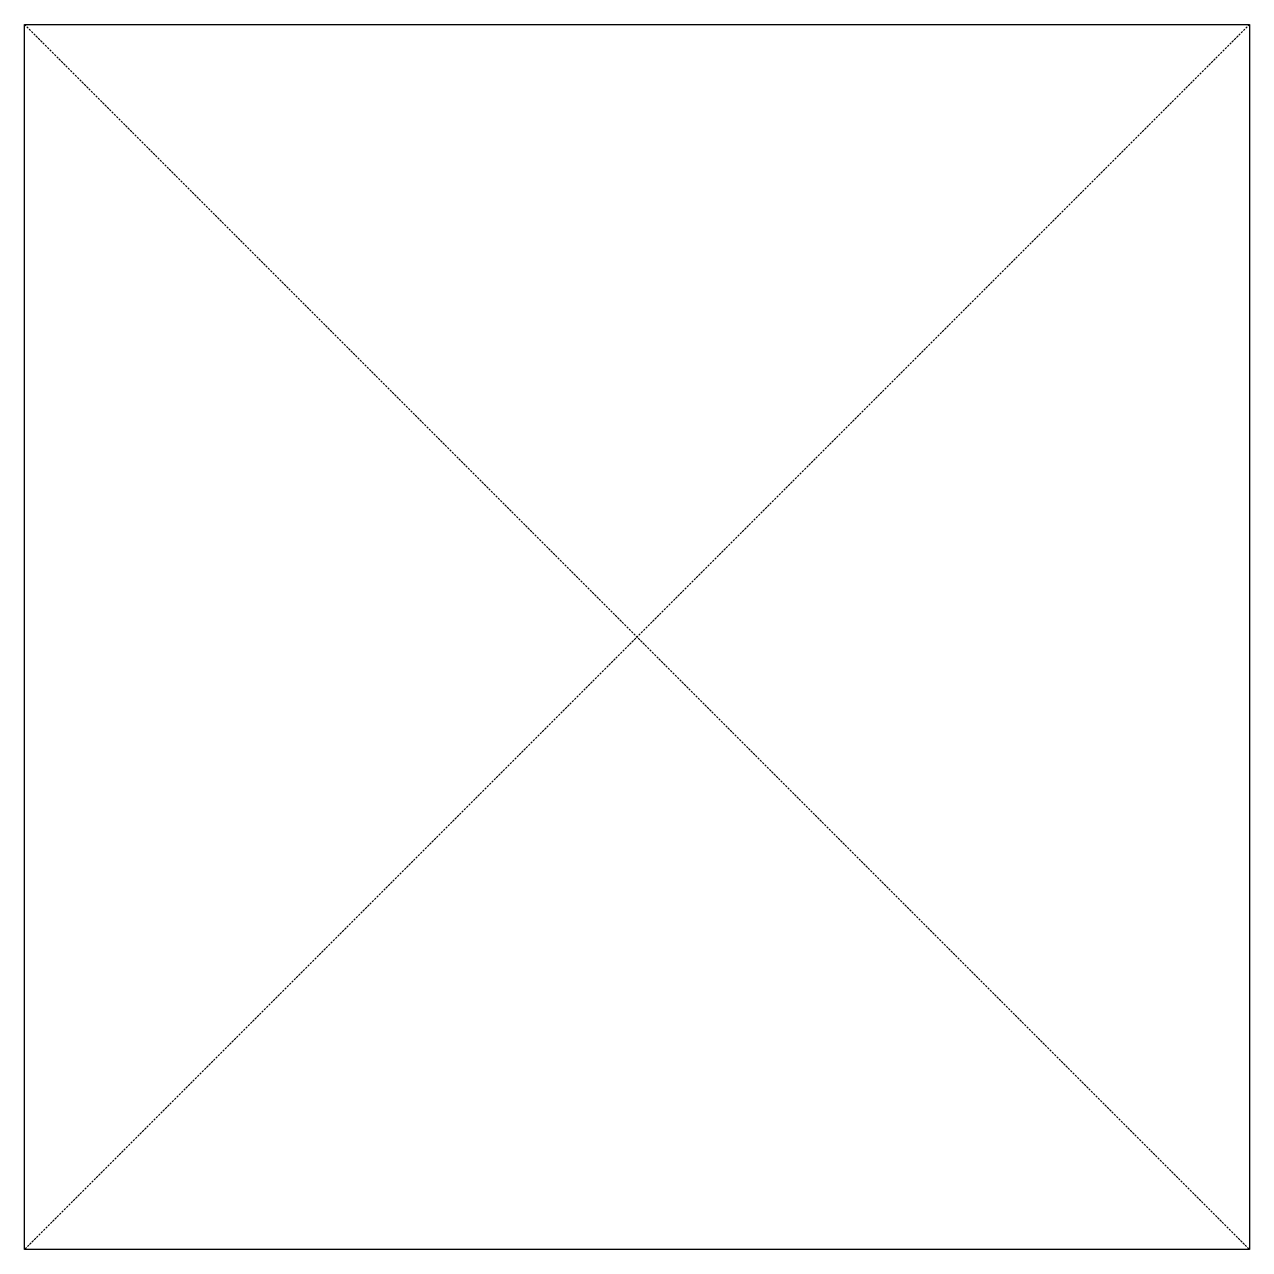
# Model space of a CAD drawing. Header units: millimetres. Extents: x -50 to 50, y -50 to 50.
import ezdxf

# ---------------------------------------------------------------- set-up
doc = ezdxf.new("R2010")
doc.units = ezdxf.units.MM
doc.linetypes.add('DASHED', pattern=[0.2067, 0.1654, -0.0413])

msp = doc.modelspace()

# ---------------------------------------------------------------- linework, layer by layer
at = {"color": 2, "linetype": 'DASHED', "lineweight": 25, "true_color": 0xffff00}
for p, q in [((-50, 50), (50, -50)), ((50, 50), (-50, -50))]:
    msp.add_line(p, q, dxfattribs=at)
msp.add_lwpolyline([(-50, 50), (50, 50), (50, -50), (-50, -50)], close=True)

doc.saveas('drawing.dxf')
